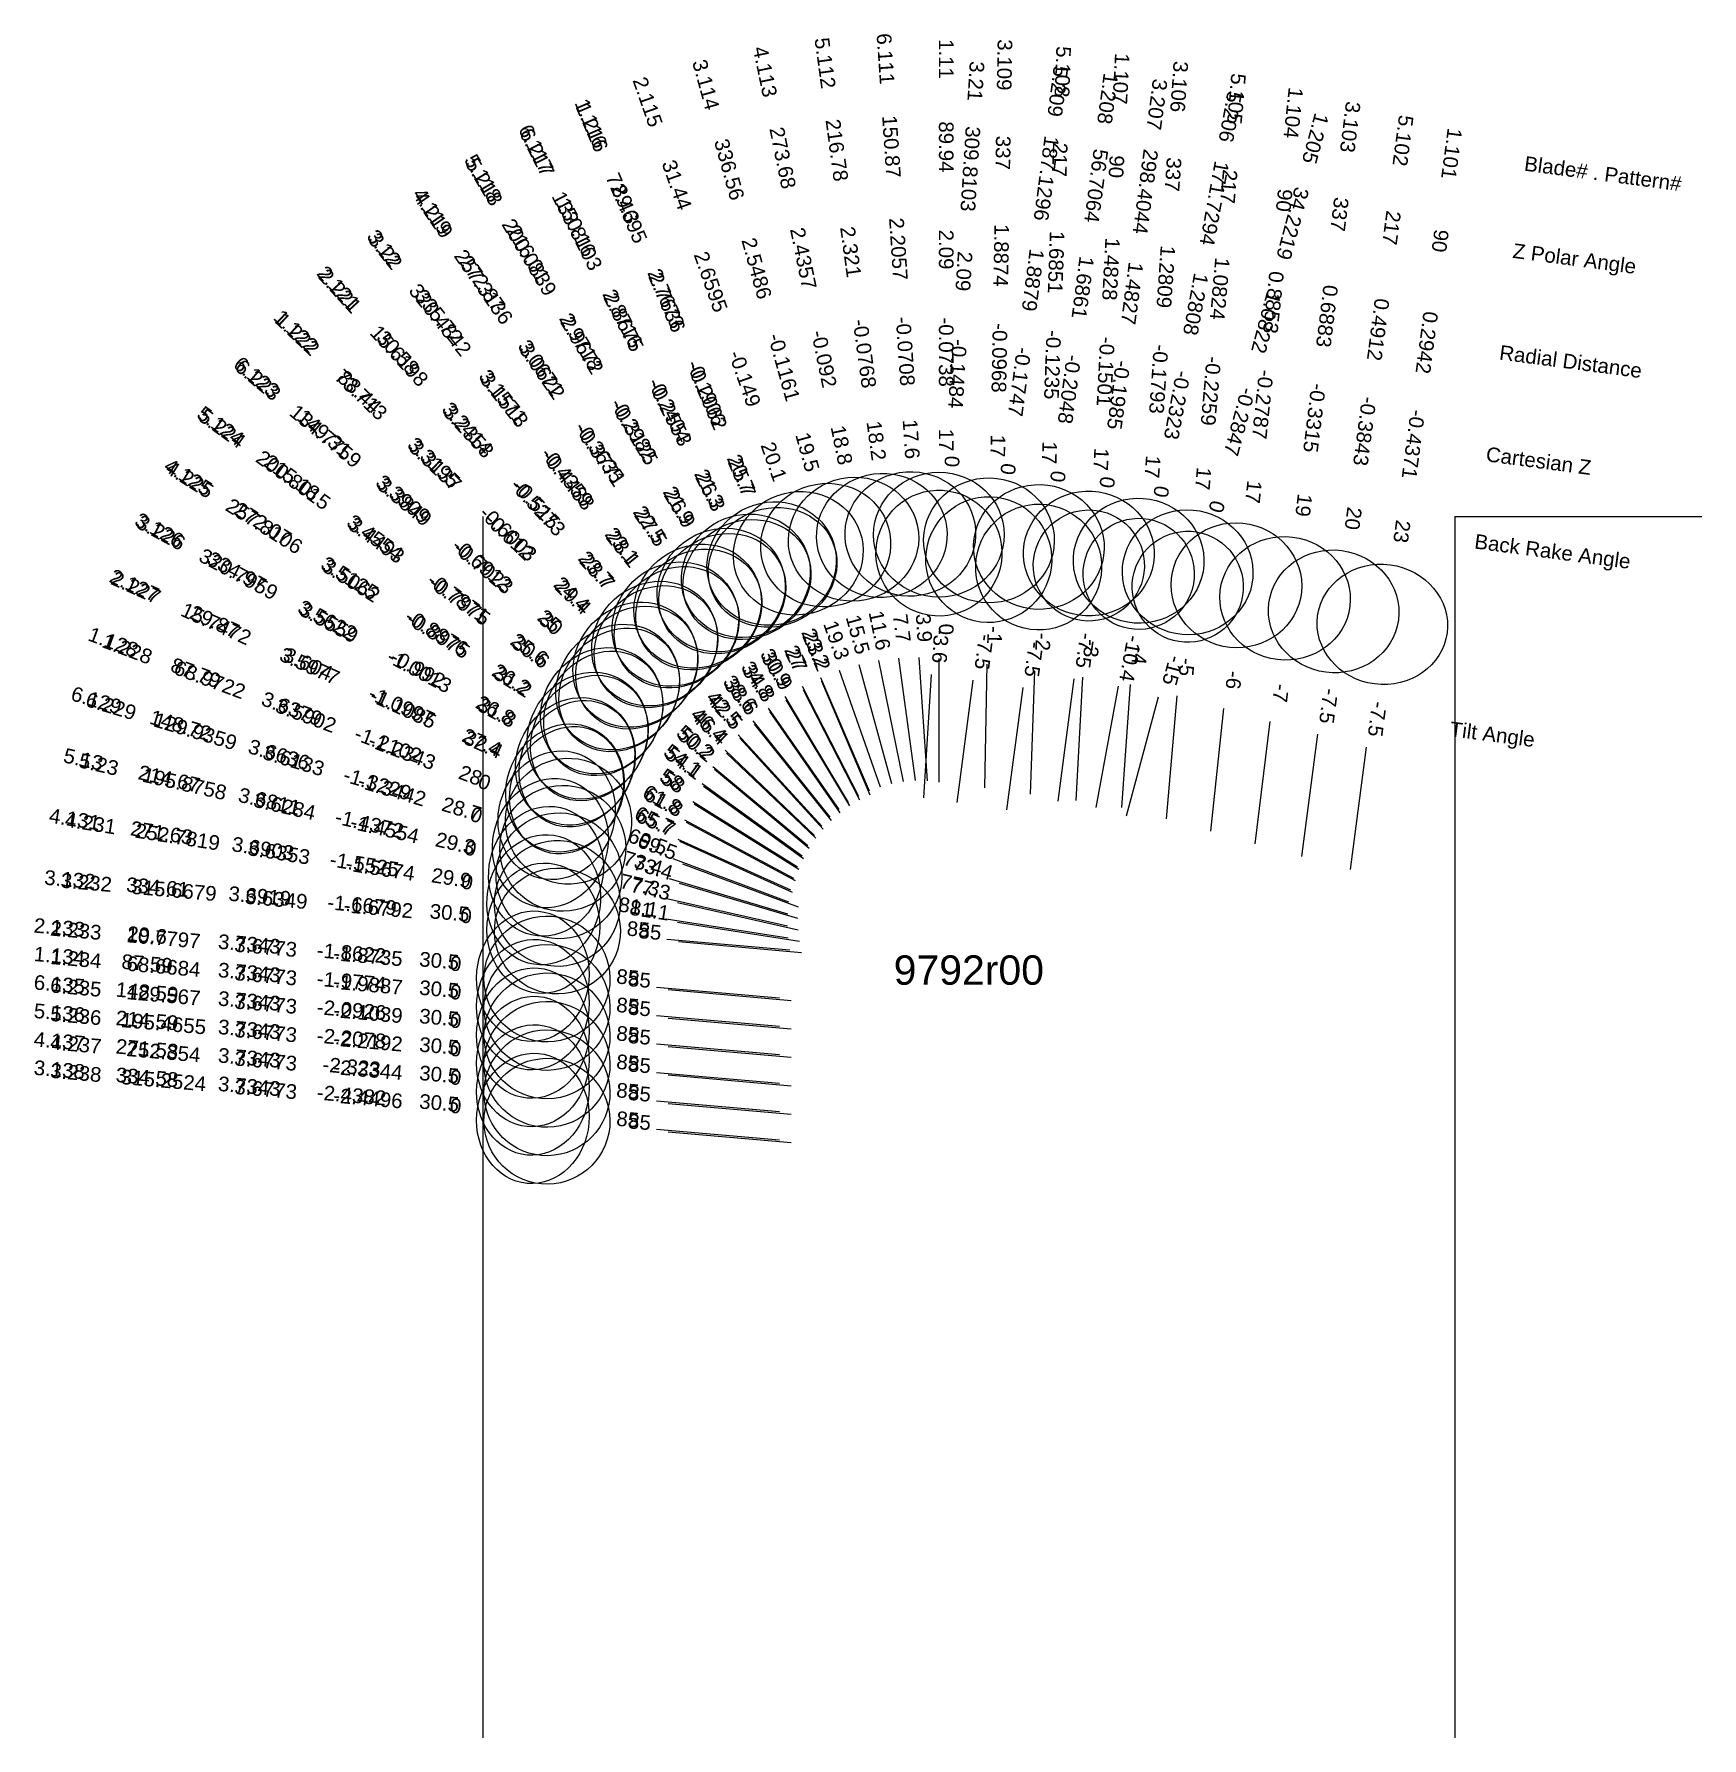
# Model space of a CAD drawing. Header units: inches. Extents: x -5.75 to 1, y -4.95 to 1.95.
import ezdxf
from ezdxf.enums import TextEntityAlignment as Align

# ---------------------------------------------------------------- set-up
doc = ezdxf.new("R2010")
doc.units = ezdxf.units.IN
doc.header["$MEASUREMENT"] = 0
for name, color, linetype, true_color in [('Blade_1', 30, 'Continuous', 0xff7f00), ('Blade_2', 7, 'Continuous', 0xcccc00), ('Blade_3', 7, 'Continuous', 0x00cc00), ('Blade_4', 7, 'Continuous', 0x00cccc), ('Blade_5', 7, 'Continuous', 0x0066cc), ('Blade_6', 190, 'Continuous', 0x7f00ff)]:
    doc.layers.add(name, color=color, linetype=linetype, true_color=true_color)
doc.styles.get("Standard").update_dxf_attribs({"font": 'arial.ttf'})

msp = doc.modelspace()

# ---------------------------------------------------------------- linework, layer by layer
for p, q in [((-3.9375, 0), (-3.9375, -4.9477)), ((0, 0), (0, -4.9477)), ((0, 0), (1, 0))]:
    msp.add_line(p, q)
at = {"layer": 'Blade_1'}
for p, q in [((-2.09, -0.5758), (-2.09, -1.0758)), ((-2.5697, -0.6521), (-2.3729, -1.1117)), ((-2.566, -0.6676), (-2.3692, -1.1273)), ((-1.5091, -0.6514), (-1.5352, -1.1507)), ((-1.7504, -0.6931), (-1.8156, -1.1888)), ((-1.2019, -0.7315), (-1.3313, -1.2144)), ((-0.9378, -0.778), (-0.99, -1.2752)), ((-2.9562, -0.9467), (-2.5943, -1.2918)), ((-2.9504, -0.9584), (-2.5885, -1.3034)), ((-0.3597, -0.9348), (-0.425, -1.4305)), ((-3.1676, -1.3856), (-2.6991, -1.5604)), ((-3.1287, -1.4064), (-2.6602, -1.5811)), ((-3.2342, -2.0212), (-2.7361, -2.0647)), ((-3.1867, -2.0316), (-2.6886, -2.0752))]:
    msp.add_line(p, q, dxfattribs=at)
for centre, major_axis, ratio in [((-2.09, -0.0738), (0.2645, 0), 0.956305), ((-2.7673, -0.1906), (0.2431, 0.1041), 0.935556), ((-2.7636, -0.2062), (0.2431, 0.1041), 0.901215), ((-1.4828, -0.1501), (0.2641, -0.0138), 0.956305), ((-1.6861, -0.2048), (0.2528, -0.0333), 1), ((-1.0822, -0.2847), (0.2173, -0.0582), 1), ((-0.8853, -0.2787), (0.2631, -0.0276), 0.956305), ((-0.2942, -0.4371), (0.2622, -0.0345), 0.920505), ((-3.3195, -0.6003), (0.1825, 0.1914), 0.910946), ((-3.3137, -0.612), (0.1825, 0.1914), 0.871525), ((-3.6379, -1.2102), (0.0924, 0.2478), 0.882575), ((-3.5902, -1.2343), (0.0891, 0.2389), 1), ((-3.7343, -1.9774), (0.0231, 0.2635), 0.861629), ((-3.6773, -1.9887), (0.0222, 0.254), 1)]:
    msp.add_ellipse(centre, major_axis=major_axis, ratio=ratio, dxfattribs=at)
at = {"layer": 'Blade_2'}
for p, q in [((-2.4934, -0.6227), (-2.328, -1.0946)), ((-2.9023, -0.8851), (-2.5645, -1.2538)), ((-2.8967, -0.8974), (-2.5589, -1.2661)), ((-3.1466, -1.3064), (-2.6909, -1.5123)), ((-3.1402, -1.3152), (-2.6846, -1.5211)), ((-3.2342, -1.906), (-2.7361, -1.9495)), ((-3.1867, -1.9164), (-2.6886, -1.96))]:
    msp.add_line(p, q, dxfattribs=at)
for centre, major_axis, ratio in [((-2.6595, -0.149), (0.2496, 0.0875), 0.939285), ((-3.2414, -0.515), (0.195, 0.1787), 0.915312), ((-3.2359, -0.5273), (0.195, 0.1787), 0.876727), ((-3.604, -1.0997), (0.1089, 0.241), 0.88756), ((-3.5977, -1.1085), (0.1089, 0.241), 0.84403), ((-3.7343, -1.8622), (0.0231, 0.2635), 0.861629), ((-3.6773, -1.8735), (0.0222, 0.254), 1)]:
    msp.add_ellipse(centre, major_axis=major_axis, ratio=ratio, dxfattribs=at)
at = {"layer": 'Blade_3'}
for p, q in [((-2.4148, -0.5999), (-2.2816, -1.0819)), ((-1.8962, -0.5987), (-1.9049, -1.0986)), ((-2.1209, -0.64), (-2.1523, -1.139)), ((-1.5431, -0.6571), (-1.6083, -1.1528)), ((-1.3159, -0.6801), (-1.3508, -1.1789)), ((-2.8437, -0.828), (-2.5315, -1.2186)), ((-2.8384, -0.841), (-2.5262, -1.2315)), ((-0.7495, -0.8298), (-0.8104, -1.326)), ((-3.1197, -1.2291), (-2.679, -1.4652)), ((-3.1134, -1.2384), (-2.6727, -1.4745)), ((-3.1918, -1.7117), (-2.6937, -1.7552)), ((-3.1443, -1.7221), (-2.6462, -1.7657)), ((-3.2342, -2.482), (-2.7361, -2.5255)), ((-3.1867, -2.4926), (-2.6886, -2.5361))]:
    msp.add_line(p, q, dxfattribs=at)
for centre, major_axis, ratio in [((-2.5486, -0.1161), (0.2549, 0.0705), 0.942906), ((-1.8874, -0.0968), (0.2645, -0.0046), 0.956305), ((-2.09, -0.1484), (0.2545, -0.016), 1), ((-1.2809, -0.1793), (0.2639, -0.0185), 0.956305), ((-1.4827, -0.1985), (0.2231, -0.0294), 1), ((-0.6883, -0.3315), (0.2625, -0.0322), 0.945519), ((-3.1571, -0.4359), (0.2066, 0.1651), 0.919572), ((-3.1518, -0.4488), (0.2066, 0.1651), 0.881828), ((-3.5622, -0.992), (0.1249, 0.2331), 0.892443), ((-3.5559, -1.0013), (0.1249, 0.2331), 0.849725), ((-3.6919, -1.6679), (0.0231, 0.2635), 0.861629), ((-3.6349, -1.6792), (0.0222, 0.254), 1), ((-3.7343, -2.4382), (0.0231, 0.2635), 0.861629), ((-3.6773, -2.4496), (0.0222, 0.254), 1)]:
    msp.add_ellipse(centre, major_axis=major_axis, ratio=ratio, dxfattribs=at)
at = {"layer": 'Blade_4'}
for p, q in [((-2.3348, -0.5838), (-2.2344, -1.0736)), ((-2.7808, -0.7759), (-2.4956, -1.1866)), ((-2.7759, -0.7894), (-2.4907, -1.2002)), ((-3.087, -1.154), (-2.6632, -1.4193)), ((-3.0807, -1.1638), (-2.6569, -1.4291)), ((-3.1943, -1.6299), (-2.7003, -1.7069)), ((-3.1487, -1.6432), (-2.6547, -1.7203)), ((-3.2342, -2.3668), (-2.7361, -2.4103)), ((-3.1867, -2.3773), (-2.6886, -2.4209))]:
    msp.add_line(p, q, dxfattribs=at)
for centre, major_axis, ratio in [((-2.4357, -0.092), (0.2591, 0.0531), 0.946419), ((-3.0671, -0.3635), (0.2173, 0.1509), 0.923728), ((-3.0622, -0.3771), (0.2173, 0.1509), 0.886828), ((-3.5125, -0.8876), (0.1403, 0.2242), 0.897223), ((-3.5062, -0.8975), (0.1403, 0.2242), 0.855323), ((-3.6903, -1.5525), (0.0408, 0.2613), 0.867015), ((-3.6353, -1.5674), (0.0393, 0.252), 1), ((-3.7343, -2.323), (0.0231, 0.2635), 0.861629), ((-3.6773, -2.3344), (0.0222, 0.254), 1)]:
    msp.add_ellipse(centre, major_axis=major_axis, ratio=ratio, dxfattribs=at)
at = {"layer": 'Blade_5'}
for p, q in [((-2.2535, -0.5742), (-2.1863, -1.0697)), ((-1.9522, -0.6629), (-2.0174, -1.1587)), ((-1.7026, -0.6252), (-1.7201, -1.1249)), ((-1.3645, -0.6872), (-1.455, -1.1789)), ((-2.7139, -0.7289), (-2.4571, -1.1579)), ((-2.7094, -0.7432), (-2.4525, -1.1722)), ((-1.1262, -0.726), (-1.1697, -1.2241)), ((-0.5567, -0.882), (-0.622, -1.3777)), ((-3.0488, -1.0815), (-2.6438, -1.3748)), ((-3.0427, -1.092), (-2.6377, -1.3852)), ((-3.1914, -1.5478), (-2.7037, -1.658)), ((-3.148, -1.5639), (-2.6603, -1.674)), ((-3.2342, -2.2516), (-2.7361, -2.2951)), ((-3.1867, -2.2621), (-2.6886, -2.3057))]:
    msp.add_line(p, q, dxfattribs=at)
for centre, major_axis, ratio in [((-2.321, -0.0768), (0.2621, 0.0356), 0.949823), ((-1.8879, -0.1747), (0.2528, -0.0333), 1), ((-1.6851, -0.1235), (0.2643, -0.0092), 0.956305), ((-1.2808, -0.2323), (0.2213, -0.0407), 1), ((-1.0824, -0.2259), (0.2635, -0.0231), 0.956305), ((-2.9718, -0.2982), (0.2269, 0.1359), 0.927777), ((-2.9672, -0.3125), (0.2269, 0.1359), 0.891726), ((-0.4912, -0.3843), (0.2622, -0.0345), 0.939693), ((-3.4554, -0.7871), (0.1551, 0.2142), 0.901901), ((-3.4493, -0.7975), (0.1551, 0.2142), 0.860823), ((-3.6811, -1.4372), (0.0583, 0.258), 0.872302), ((-3.6284, -1.4554), (0.0562, 0.2487), 1), ((-3.7343, -2.2078), (0.0231, 0.2635), 0.861629), ((-3.6773, -2.2192), (0.0222, 0.254), 1)]:
    msp.add_ellipse(centre, major_axis=major_axis, ratio=ratio, dxfattribs=at)
at = {"layer": 'Blade_6'}
for p, q in [((-2.1719, -0.5717), (-2.1382, -1.0705)), ((-2.6434, -0.6875), (-2.416, -1.1328)), ((-2.6392, -0.7024), (-2.4119, -1.1477)), ((-3.0051, -1.0124), (-2.6208, -1.3322)), ((-2.9991, -1.0234), (-2.6148, -1.3433)), ((-3.1825, -1.4662), (-2.7033, -1.609)), ((-3.1413, -1.4848), (-2.6621, -1.6275)), ((-3.2342, -2.1364), (-2.7361, -2.1799)), ((-3.1867, -2.1469), (-2.6886, -2.1904))]:
    msp.add_line(p, q, dxfattribs=at)
for centre, major_axis, ratio in [((-2.2057, -0.0708), (0.2639, 0.0178), 0.953119), ((-2.8716, -0.2404), (0.2356, 0.1203), 0.93172), ((-2.8675, -0.2553), (0.2356, 0.1203), 0.896522), ((-3.3909, -0.6912), (0.1692, 0.2033), 0.906475), ((-3.3849, -0.7023), (0.1692, 0.2033), 0.866224), ((-3.6636, -1.3229), (0.0755, 0.2535), 0.877489), ((-3.6133, -1.3442), (0.0728, 0.2444), 1), ((-3.7343, -2.0926), (0.0231, 0.2635), 0.861629), ((-3.6773, -2.1039), (0.0222, 0.254), 1)]:
    msp.add_ellipse(centre, major_axis=major_axis, ratio=ratio, dxfattribs=at)

# ---------------------------------------------------------------- texts
for s, height, p in [('Blade# . Pattern#', 0.059375, (0.2815, 1.4307)), ('Z Polar Angle', 0.059375, (0.235, 1.0775)), ('Radial Distance', 0.059375, (0.1808, 0.6655)), ('Cartesian Z', 0.059375, (0.1265, 0.2534)), ('Back Rake Angle', 0.059375, (0.08, -0.0998)), ('Tilt Angle', 0.05937, (-0.02, -0.8598))]:
    msp.add_text(s, height=height, rotation=352.5).set_placement(p, align=Align.MIDDLE_LEFT)
msp.add_text('9792r00', height=0.11875).set_placement((-1.9688, -1.8372), align=Align.MIDDLE_CENTER)
at = {"layer": 'Blade_1'}
for s, height, rotation, p in [('1.11', 0.05937, 270, (-2.09, 1.8532)), ('1.107', 0.05937, 267, (-1.382, 1.7743)), ('1.208', 0.05937, 262.5, (-1.4358, 1.6963)), ('1.104', 0.05937, 264, (-0.6839, 1.6377)), ('1.116', 0.05937, 293.18181, (-3.5259, 1.5808)), ('1.216', 0.05937, 293.18181, (-3.5222, 1.5652)), ('89.94', 0.05937, 270, (-2.09, 1.497)), ('1.205', 0.05937, 255, (-0.5937, 1.5384)), ('1.101', 0.05937, 262.5, (-0.0427, 1.4734)), ('56.7064', 0.05937, 262.5, (-1.4823, 1.3431)), ('90', 0.05937, 267, (-1.4006, 1.4185)), ('72.4695', 0.05937, 293.18181, (-3.382, 1.2378)), ('89.3', 0.05937, 293.18181, (-3.3856, 1.2533)), ('90', 0.05937, 264, (-0.7211, 1.2834)), ('34.2219', 0.05937, 255, (-0.6859, 1.1943)), ('2.09', 0.05937, 270, (-2.09, 1.0813)), ('1.4828', 0.05937, 267, (-1.4223, 1.0034)), ('90', 0.05937, 262.5, (-0.0892, 1.1202)), ('1.6861', 0.05937, 262.5, (-1.5365, 0.931)), ('2.7673', 0.05937, 293.18181, (-3.222, 0.8713)), ('2.7636', 0.05937, 293.18181, (-3.2184, 0.8557)), ('0.8853', 0.05937, 264, (-0.7646, 0.8701)), ('1.0822', 0.05937, 255, (-0.7935, 0.7929)), ('1.122', 0.05937, 316.36363, (-4.7141, 0.7295)), ('0.2942', 0.05937, 262.5, (-0.1434, 0.7081)), ('1.222', 0.05937, 316.36363, (-4.7083, 0.7178)), ('-0.0738', 0.05937, 270, (-2.09, 0.6657)), ('-0.1501', 0.05937, 267, (-1.4441, 0.5884)), ('-0.1906', 0.05937, 293.18181, (-3.0584, 0.4892)), ('-0.2048', 0.05937, 262.5, (-1.5908, 0.5189)), ('73.713', 0.05937, 316.36363, (-4.4505, 0.472)), ('88.44', 0.05937, 316.36363, (-4.4563, 0.4836)), ('-0.2062', 0.05937, 293.18181, (-3.0547, 0.4736)), ('-0.2787', 0.05937, 264, (-0.808, 0.4567)), ('-0.2847', 0.05937, 255, (-0.901, 0.3914)), ('-0.4371', 0.05937, 262.5, (-0.1977, 0.2961)), ('17', 0.05937, 270, (-2.09, 0.3095)), ('3.3195', 0.05937, 316.36363, (-4.1555, 0.1968)), ('3.3137', 0.05937, 316.36363, (-4.1497, 0.1852)), ('20.7', 0.05937, 293.18181, (-2.9182, 0.1617)), ('25.7', 0.05937, 293.18181, (-2.9145, 0.1461)), ('17', 0.05937, 267, (-1.4627, 0.2326)), ('0', 0.0594, 262.5, (-1.6373, 0.1657)), ('17', 0.05937, 264, (-0.8452, 0.1024)), ('-0.6003', 0.05937, 316.36363, (-3.8547, -0.09)), ('0', 0.0594, 255, (-0.9933, 0.0473)), ('-0.612', 0.05937, 316.36363, (-3.8489, -0.1017)), ('23', 0.05937, 262.5, (-0.2442, -0.0571)), ('24.4', 0.05937, 316.36363, (-3.5969, -0.3358)), ('29.4', 0.05937, 316.36363, (-3.5911, -0.3475)), ('1.128', 0.05937, 339.54544, (-5.4434, -0.5368)), ('1.228', 0.05937, 339.54544, (-5.3868, -0.5642)), ('23.2', 0.05937, 293.18181, (-2.6164, -0.5429)), ('23.2', 0.05937, 293.18181, (-2.6128, -0.5585)), ('0', 0.0594, 270, (-2.09, -0.4571)), ('-7.5', 0.05937, 262.5, (-1.7349, -0.5754)), ('-3', 0.05937, 267, (-1.5029, -0.5328)), ('87.79', 0.05937, 339.54544, (-5.1096, -0.6613)), ('68.9722', 0.05937, 339.54544, (-5.053, -0.6887)), ('-15', 0.05937, 255, (-1.1712, -0.6168)), ('-6', 0.05937, 264, (-0.9254, -0.6599)), ('3.6379', 0.05937, 339.54544, (-4.7202, -0.8065)), ('3.5902', 0.05937, 339.54544, (-4.6636, -0.8339)), ('-7.5', 0.05937, 262.5, (-0.3442, -0.8171)), ('46.4', 0.05937, 316.36363, (-3.0421, -0.8648)), ('46.4', 0.05937, 316.36363, (-3.0363, -0.8764)), ('-1.2102', 0.05937, 339.54544, (-4.3308, -0.9518)), ('-1.2343', 0.05937, 339.54544, (-4.2741, -0.9792)), ('28', 0.05937, 339.54544, (-3.997, -1.0763)), ('0', 0.0594, 339.54544, (-3.9403, -1.1037)), ('69.5', 0.05937, 339.54544, (-3.2788, -1.3441)), ('69.5', 0.05937, 339.54544, (-3.24, -1.3649)), ('1.134', 0.05937, 354.99999, (-5.654, -1.8095)), ('1.234', 0.05937, 354.99999, (-5.5875, -1.8216)), ('87.59', 0.05937, 354.99999, (-5.2991, -1.8405)), ('68.6684', 0.05937, 354.99999, (-5.2326, -1.8526)), ('3.7343', 0.05937, 354.99999, (-4.885, -1.8767)), ('3.6773', 0.05937, 354.99999, (-4.8185, -1.8889)), ('-1.9774', 0.05937, 354.99999, (-4.471, -1.913)), ('-1.9887', 0.05937, 354.99999, (-4.4045, -1.9251)), ('30.5', 0.05937, 354.99999, (-4.1161, -1.944)), ('0', 0.0594, 354.99999, (-4.0496, -1.9561)), ('85', 0.05937, 354.99999, (-3.3525, -2.0108)), ('85', 0.05937, 354.99999, (-3.305, -2.0213))]:
    msp.add_text(s, height=height, rotation=rotation, dxfattribs=at).set_placement(p, align=Align.CENTER)
at = {"layer": 'Blade_2'}
for s, height, rotation, p in [('2.115', 0.05937, 289.31818, (-3.297, 1.6695)), ('31.44', 0.05937, 289.31818, (-3.1791, 1.3333)), ('2.6595', 0.05937, 289.31818, (-3.0416, 0.9411)), ('2.121', 0.05937, 312.49999, (-4.5433, 0.9057)), ('2.221', 0.05937, 312.49999, (-4.5377, 0.8934)), ('15.6198', 0.05937, 312.49999, (-4.297, 0.6308)), ('30.58', 0.05937, 312.49999, (-4.3026, 0.6431)), ('-0.149', 0.05937, 289.31818, (-2.9041, 0.5489)), ('3.2414', 0.05937, 312.49999, (-4.0218, 0.3366)), ('3.2358', 0.05937, 312.49999, (-4.0162, 0.3243)), ('20.1', 0.05937, 289.31818, (-2.7863, 0.2127)), ('-0.5273', 0.05937, 312.49999, (-3.7354, 0.0179)), ('-0.515', 0.05937, 312.49999, (-3.741, 0.0302)), ('23.7', 0.05937, 312.49999, (-3.5003, -0.2324)), ('28.7', 0.05937, 312.49999, (-3.4948, -0.2447)), ('2.127', 0.05937, 335.68181, (-5.36, -0.3062)), ('2.227', 0.05937, 335.68181, (-5.3537, -0.3149)), ('15.7472', 0.05937, 335.68181, (-5.029, -0.4616)), ('29.87', 0.05937, 335.68181, (-5.0354, -0.4529)), ('19.3', 0.05937, 289.31818, (-2.5327, -0.5107)), ('3.5977', 0.05937, 335.68181, (-4.6503, -0.6328)), ('3.604', 0.05937, 335.68181, (-4.6566, -0.624)), ('-1.0997', 0.05937, 335.68181, (-4.2779, -0.7952)), ('-1.1085', 0.05937, 335.68181, (-4.2715, -0.8039)), ('42.5', 0.05937, 312.49999, (-2.9825, -0.7976)), ('42.5', 0.05937, 312.49999, (-2.9769, -0.8099)), ('27.4', 0.05937, 335.68181, (-3.9533, -0.9419)), ('32.4', 0.05937, 335.68181, (-3.9469, -0.9506)), ('65.7', 0.05937, 335.68181, (-3.2548, -1.2575)), ('65.7', 0.05937, 335.68181, (-3.2484, -1.2663)), ('2.133', 0.05937, 354.99999, (-5.654, -1.6943)), ('2.233', 0.05937, 354.99999, (-5.5875, -1.7063)), ('10.7797', 0.05937, 354.99999, (-5.2326, -1.7374)), ('29.6', 0.05937, 354.99999, (-5.2991, -1.7253)), ('3.7343', 0.05937, 354.99999, (-4.885, -1.7615)), ('3.6773', 0.05937, 354.99999, (-4.8185, -1.7736)), ('-1.8622', 0.05937, 354.99999, (-4.471, -1.7978)), ('-1.8735', 0.05937, 354.99999, (-4.4045, -1.8098)), ('30.5', 0.05937, 354.99999, (-4.1161, -1.8288)), ('0', 0.0594, 354.99999, (-4.0496, -1.8409)), ('85', 0.05937, 354.99999, (-3.3525, -1.8956)), ('85', 0.05937, 354.99999, (-3.305, -1.906))]:
    msp.add_text(s, height=height, rotation=rotation, dxfattribs=at).set_placement(p, align=Align.CENTER)
at = {"layer": 'Blade_3'}
for s, height, rotation, p in [('3.109', 0.05937, 269, (-1.8538, 1.8299)), ('3.114', 0.05937, 285.45454, (-3.0621, 1.7412)), ('3.21', 0.05937, 266.4, (-1.9696, 1.7653)), ('3.106', 0.05937, 266, (-1.1465, 1.743)), ('3.207', 0.05937, 262.5, (-1.2363, 1.6728)), ('3.103', 0.05937, 263, (-0.4535, 1.5811)), ('336.56', 0.05937, 285.45454, (-2.9672, 1.3979)), ('309.8103', 0.05937, 266.4, (-1.992, 1.4097)), ('337', 0.05937, 269, (-1.86, 1.4737)), ('298.4044', 0.05937, 262.5, (-1.2828, 1.3196)), ('337', 0.05937, 266, (-1.1713, 1.3876)), ('337', 0.05937, 263, (-0.4969, 1.2275)), ('1.8874', 0.05937, 269, (-1.8672, 1.0581)), ('3.12', 0.05937, 308.63636, (-4.3603, 1.0693)), ('3.22', 0.05937, 308.63636, (-4.355, 1.0564)), ('2.5486', 0.05937, 285.45454, (-2.8564, 0.9973)), ('2.09', 0.05937, 266.4, (-2.0181, 0.9949)), ('1.2809', 0.05937, 266, (-1.2003, 0.973)), ('1.4827', 0.05937, 262.5, (-1.3371, 0.9075)), ('320.4842', 0.05937, 308.63636, (-4.1326, 0.7781)), ('335.72', 0.05937, 308.63636, (-4.1378, 0.7911)), ('0.6883', 0.05937, 263, (-0.5475, 0.815)), ('-0.0968', 0.05937, 269, (-1.8745, 0.6426)), ('-0.1161', 0.05937, 285.45454, (-2.7457, 0.5967)), ('-0.1484', 0.05937, 266.4, (-2.0442, 0.5801)), ('-0.1793', 0.05937, 266, (-1.2293, 0.5584)), ('-0.1985', 0.05937, 262.5, (-1.3913, 0.4955)), ('3.1571', 0.05937, 308.63636, (-3.8783, 0.4664)), ('3.1518', 0.05937, 308.63636, (-3.8731, 0.4535)), ('-0.3315', 0.05937, 263, (-0.5982, 0.4025)), ('19.5', 0.05937, 285.45454, (-2.6507, 0.2533)), ('17', 0.05937, 269, (-1.8807, 0.2864)), ('-0.4359', 0.05937, 308.63636, (-3.6188, 0.1417)), ('-0.4488', 0.05937, 308.63636, (-3.6136, 0.1288)), ('0', 0.0594, 266.4, (-2.0665, 0.2246)), ('17', 0.05937, 266, (-1.2542, 0.203)), ('0', 0.0594, 262.5, (-1.4378, 0.1423)), ('19', 0.05937, 263, (-0.6416, 0.0489)), ('3.126', 0.05937, 331.81817, (-5.2608, -0.0819)), ('3.226', 0.05937, 331.81817, (-5.2544, -0.0912)), ('23.1', 0.05937, 308.63636, (-3.3964, -0.1365)), ('28.1', 0.05937, 308.63636, (-3.3911, -0.1495)), ('320.7959', 0.05937, 331.81817, (-4.9404, -0.2595)), ('334.97', 0.05937, 331.81817, (-4.9468, -0.2502)), ('3.5622', 0.05937, 331.81817, (-4.5804, -0.4465)), ('3.5559', 0.05937, 331.81817, (-4.5741, -0.4558)), ('15.5', 0.05937, 285.45454, (-2.4465, -0.4855)), ('-3.6', 0.05937, 266.4, (-2.1135, -0.5214)), ('-1', 0.05937, 269, (-1.8941, -0.48)), ('-7.5', 0.05937, 262.5, (-1.5276, -0.5393)), ('-4', 0.05937, 266, (-1.3076, -0.5616)), ('-1.0013', 0.05937, 331.81817, (-4.2077, -0.6521)), ('-0.992', 0.05937, 331.81817, (-4.214, -0.6428)), ('38.6', 0.05937, 308.63636, (-2.9178, -0.7353)), ('38.6', 0.05937, 308.63636, (-2.9125, -0.7482)), ('-7', 0.05937, 263, (-0.735, -0.7119)), ('26.8', 0.05937, 331.81817, (-3.9, -0.811)), ('31.8', 0.05937, 331.81817, (-3.8937, -0.8203)), ('61.8', 0.05937, 331.81817, (-3.2244, -1.173)), ('61.8', 0.05937, 331.81817, (-3.2181, -1.1823)), ('3.132', 0.05937, 354.99999, (-5.6116, -1.5)), ('3.232', 0.05937, 354.99999, (-5.5451, -1.5121)), ('334.61', 0.05937, 354.99999, (-5.2567, -1.531)), ('315.6679', 0.05937, 354.99999, (-5.1902, -1.5431)), ('3.6919', 0.05937, 354.99999, (-4.8426, -1.5672)), ('3.6349', 0.05937, 354.99999, (-4.7761, -1.5794)), ('-1.6679', 0.05937, 354.99999, (-4.4286, -1.6035)), ('-1.6792', 0.05937, 354.99999, (-4.3621, -1.6156)), ('30.5', 0.05937, 354.99999, (-4.0737, -1.6345)), ('0', 0.0594, 354.99999, (-4.0072, -1.6466)), ('85', 0.05937, 354.99999, (-3.3101, -1.7013)), ('85', 0.05937, 354.99999, (-3.2626, -1.7118)), ('3.138', 0.05937, 354.99999, (-5.654, -2.2703)), ('3.238', 0.05937, 354.99999, (-5.5875, -2.2825)), ('334.58', 0.05937, 354.99999, (-5.2991, -2.3013)), ('315.2524', 0.05937, 354.99999, (-5.2326, -2.3136)), ('3.7343', 0.05937, 354.99999, (-4.885, -2.3375)), ('3.6773', 0.05937, 354.99999, (-4.8185, -2.3498)), ('-2.4382', 0.05937, 354.99999, (-4.471, -2.3738)), ('-2.4496', 0.05937, 354.99999, (-4.4045, -2.386)), ('30.5', 0.05937, 354.99999, (-4.1161, -2.4048)), ('0', 0.0594, 354.99999, (-4.0496, -2.4171)), ('85', 0.05937, 354.99999, (-3.3525, -2.4716)), ('85', 0.05937, 354.99999, (-3.305, -2.4822))]:
    msp.add_text(s, height=height, rotation=rotation, dxfattribs=at).set_placement(p, align=Align.CENTER)
at = {"layer": 'Blade_4'}
for s, height, rotation, p in [('4.113', 0.05937, 281.59091, (-2.8229, 1.7957)), ('273.68', 0.05937, 281.59091, (-2.7513, 1.4467)), ('4.119', 0.05937, 304.77272, (-4.1661, 1.2194)), ('4.219', 0.05937, 304.77272, (-4.1612, 1.2058)), ('2.4357', 0.05937, 281.59091, (-2.6678, 1.0396)), ('257.3136', 0.05937, 304.77272, (-3.958, 0.9132)), ('272.87', 0.05937, 304.77272, (-3.9629, 0.9267)), ('3.0671', 0.05937, 304.77272, (-3.7259, 0.5853)), ('3.0622', 0.05937, 304.77272, (-3.721, 0.5717)), ('-0.092', 0.05937, 281.59091, (-2.5843, 0.6324)), ('-0.3635', 0.05937, 304.77272, (-3.4889, 0.2439)), ('-0.3771', 0.05937, 304.77272, (-3.4839, 0.2303)), ('18.8', 0.05937, 281.59091, (-2.5127, 0.2834)), ('4.125', 0.05937, 327.95454, (-5.1459, 0.1348)), ('4.225', 0.05937, 327.95454, (-5.1396, 0.125)), ('257.8106', 0.05937, 327.95454, (-4.8377, -0.064)), ('272.07', 0.05937, 327.95454, (-4.8439, -0.0542)), ('22.5', 0.05937, 304.77272, (-3.2857, -0.0487)), ('27.5', 0.05937, 304.77272, (-3.2807, -0.0623)), ('3.5125', 0.05937, 327.95454, (-4.4916, -0.2747)), ('3.5062', 0.05937, 327.95454, (-4.4854, -0.2846)), ('-0.8876', 0.05937, 327.95454, (-4.1393, -0.4952)), ('-0.8975', 0.05937, 327.95454, (-4.1331, -0.5051)), ('11.6', 0.05937, 281.59091, (-2.3587, -0.4674)), ('26.2', 0.05937, 327.95454, (-3.8374, -0.6843)), ('31.2', 0.05937, 327.95454, (-3.8311, -0.6941)), ('34.8', 0.05937, 304.77272, (-2.8485, -0.6783)), ('34.8', 0.05937, 304.77272, (-2.8436, -0.6919)), ('58', 0.05937, 327.95454, (-3.1877, -1.091)), ('58', 0.05937, 327.95454, (-3.1814, -1.1008)), ('4.131', 0.05937, 351.13635, (-5.5943, -1.2556)), ('4.231', 0.05937, 351.13635, (-5.5299, -1.2719)), ('271.63', 0.05937, 351.13635, (-5.2423, -1.3105)), ('252.7819', 0.05937, 351.13635, (-5.1779, -1.3268)), ('3.6903', 0.05937, 351.13635, (-4.8316, -1.3745)), ('3.6353', 0.05937, 351.13635, (-4.7673, -1.3908)), ('-1.5525', 0.05937, 351.13635, (-4.421, -1.4386)), ('-1.5674', 0.05937, 351.13635, (-4.3566, -1.4549)), ('29.9', 0.05937, 351.13635, (-4.069, -1.4935)), ('0', 0.0594, 351.13635, (-4.0046, -1.5098)), ('81.1', 0.05937, 351.13635, (-3.3116, -1.6116)), ('81.1', 0.05937, 351.13635, (-3.266, -1.6249)), ('4.137', 0.05937, 354.99999, (-5.654, -2.1551)), ('4.237', 0.05937, 354.99999, (-5.5875, -2.1673)), ('271.58', 0.05937, 354.99999, (-5.2991, -2.1861)), ('252.354', 0.05937, 354.99999, (-5.2326, -2.1983)), ('3.7343', 0.05937, 354.99999, (-4.885, -2.2223)), ('3.6773', 0.05937, 354.99999, (-4.8185, -2.2346)), ('-2.323', 0.05937, 354.99999, (-4.471, -2.2586)), ('-2.3344', 0.05937, 354.99999, (-4.4045, -2.2708)), ('30.5', 0.05937, 354.99999, (-4.1161, -2.2896)), ('0', 0.0594, 354.99999, (-4.0496, -2.3018)), ('85', 0.05937, 354.99999, (-3.3525, -2.3564)), ('85', 0.05937, 354.99999, (-3.305, -2.367))]:
    msp.add_text(s, height=height, rotation=rotation, dxfattribs=at).set_placement(p, align=Align.CENTER)
at = {"layer": 'Blade_5'}
for s, height, rotation, p in [('5.112', 0.05937, 277.72727, (-2.5801, 1.8327)), ('5.108', 0.05937, 268, (-1.6179, 1.8023)), ('5.209', 0.05937, 262.5, (-1.6376, 1.7264)), ('5.105', 0.05937, 265, (-0.9145, 1.6938)), ('5.206', 0.05937, 259.57, (-0.9391, 1.624)), ('216.78', 0.05937, 277.72727, (-2.5322, 1.4797)), ('5.102', 0.05937, 262.5, (-0.2397, 1.5262)), ('187.1296', 0.05937, 262.5, (-1.6841, 1.3732)), ('5.118', 0.05937, 300.90909, (-3.9617, 1.3551)), ('5.218', 0.05937, 300.90909, (-3.9571, 1.3409)), ('217', 0.05937, 268, (-1.6303, 1.4463)), ('171.7294', 0.05937, 259.57, (-1.0035, 1.2736)), ('217', 0.05937, 265, (-0.9455, 1.3389)), ('200.0839', 0.05937, 300.90909, (-3.7741, 1.0352)), ('216.01', 0.05937, 300.90909, (-3.7787, 1.0495)), ('217', 0.05937, 262.5, (-0.2862, 1.173)), ('2.321', 0.05937, 277.72727, (-2.4763, 1.0678)), ('1.6851', 0.05937, 268, (-1.6448, 1.0309)), ('1.8879', 0.05937, 262.5, (-1.7384, 0.9612)), ('1.0824', 0.05937, 265, (-0.9817, 0.9248)), ('1.2808', 0.05937, 259.57, (-1.0788, 0.8649)), ('0.4912', 0.05937, 262.5, (-0.3404, 0.7609)), ('2.9718', 0.05937, 300.90909, (-3.5652, 0.6929)), ('2.9672', 0.05937, 300.90909, (-3.5606, 0.6786)), ('-0.0768', 0.05937, 277.72727, (-2.4204, 0.656)), ('-0.1235', 0.05937, 268, (-1.6593, 0.6155)), ('-0.1747', 0.05937, 262.5, (-1.7926, 0.5491)), ('-0.2259', 0.05937, 265, (-1.018, 0.5108)), ('-0.2323', 0.05937, 259.57, (-1.154, 0.4561)), ('5.124', 0.05937, 324.0909, (-5.0162, 0.3431)), ('5.224', 0.05937, 324.0909, (-5.01, 0.3326)), ('-0.2982', 0.05937, 300.90909, (-3.3517, 0.3363)), ('-0.3125', 0.05937, 300.90909, (-3.3471, 0.322)), ('-0.3843', 0.05937, 262.5, (-0.3947, 0.3489)), ('18.2', 0.05937, 277.72727, (-2.3725, 0.303)), ('17', 0.05937, 268, (-1.6717, 0.2595)), ('200.8015', 0.05937, 324.0909, (-4.7215, 0.1237)), ('215.18', 0.05937, 324.0909, (-4.7276, 0.1341)), ('0', 0.0594, 262.5, (-1.8391, 0.1959)), ('17', 0.05937, 265, (-1.049, 0.1559)), ('21.9', 0.05937, 300.90909, (-3.1687, 0.0306)), ('26.9', 0.05937, 300.90909, (-3.1641, 0.0164)), ('0', 0.0594, 259.57, (-1.2185, 0.1058)), ('3.4554', 0.05937, 324.0909, (-4.391, -0.1096)), ('20', 0.05937, 262.5, (-0.4412, -0.0043)), ('3.4493', 0.05937, 324.0909, (-4.3848, -0.1201)), ('-0.7871', 0.05937, 324.0909, (-4.0544, -0.3534)), ('-0.7975', 0.05937, 324.0909, (-4.0482, -0.3638)), ('7.7', 0.05937, 277.72727, (-2.2695, -0.4566)), ('25.6', 0.05937, 324.0909, (-3.7658, -0.5623)), ('-7.5', 0.05937, 262.5, (-1.9367, -0.5452)), ('-2', 0.05937, 268, (-1.6985, -0.5065)), ('30.6', 0.05937, 324.0909, (-3.7597, -0.5728)), ('30.9', 0.05937, 300.90909, (-2.7749, -0.627)), ('30.9', 0.05937, 300.90909, (-2.7704, -0.6413)), ('-10.4', 0.05937, 259.57, (-1.343, -0.5704)), ('-5', 0.05937, 265, (-1.1158, -0.6077)), ('-7.5', 0.05937, 262.5, (-0.5412, -0.7643)), ('5.13', 0.05937, 347.27272, (-5.5608, -1.0127)), ('5.23', 0.05937, 347.27272, (-5.4988, -1.0329)), ('54.1', 0.05937, 324.0909, (-3.145, -1.0119)), ('54.1', 0.05937, 324.0909, (-3.1388, -1.0223)), ('214.67', 0.05937, 347.27272, (-5.2133, -1.0912)), ('195.8758', 0.05937, 347.27272, (-5.1513, -1.1114)), ('3.6811', 0.05937, 347.27272, (-4.8079, -1.1827)), ('3.6284', 0.05937, 347.27272, (-4.7459, -1.203)), ('-1.4372', 0.05937, 347.27272, (-4.4024, -1.2743)), ('-1.4554', 0.05937, 347.27272, (-4.3404, -1.2946)), ('29.3', 0.05937, 347.27272, (-4.0549, -1.3528)), ('0', 0.0594, 347.27272, (-3.993, -1.373)), ('77.3', 0.05937, 347.27272, (-3.3073, -1.5216)), ('77.3', 0.05937, 347.27272, (-3.2638, -1.5377)), ('5.136', 0.05937, 354.99999, (-5.654, -2.0399)), ('5.236', 0.05937, 354.99999, (-5.5875, -2.052)), ('214.59', 0.05937, 354.99999, (-5.2991, -2.0709)), ('195.4655', 0.05937, 354.99999, (-5.2326, -2.0831)), ('3.7343', 0.05937, 354.99999, (-4.885, -2.1071)), ('3.6773', 0.05937, 354.99999, (-4.8185, -2.1193)), ('-2.2078', 0.05937, 354.99999, (-4.471, -2.1434)), ('-2.2192', 0.05937, 354.99999, (-4.4045, -2.1555)), ('30.5', 0.05937, 354.99999, (-4.1161, -2.1744)), ('0', 0.0594, 354.99999, (-4.0496, -2.1866)), ('85', 0.05937, 354.99999, (-3.3525, -2.2412)), ('85', 0.05937, 354.99999, (-3.305, -2.2517))]:
    msp.add_text(s, height=height, rotation=rotation, dxfattribs=at).set_placement(p, align=Align.CENTER)
at = {"layer": 'Blade_6'}
for s, height, rotation, p in [('6.111', 0.05937, 273.86364, (-2.3356, 1.8518)), ('150.87', 0.05937, 273.86364, (-2.3115, 1.4964)), ('6.117', 0.05937, 297.04545, (-3.7478, 1.4759)), ('6.217', 0.05937, 297.04545, (-3.7437, 1.461)), ('133.8103', 0.05937, 297.04545, (-3.5817, 1.1437)), ('150.16', 0.05937, 297.04545, (-3.5858, 1.1586)), ('2.2057', 0.05937, 273.86364, (-2.2835, 1.0817)), ('2.8716', 0.05937, 297.04545, (-3.3968, 0.7884)), ('2.8675', 0.05937, 297.04545, (-3.3927, 0.7735)), ('-0.0708', 0.05937, 273.86364, (-2.2555, 0.667)), ('6.123', 0.05937, 320.22726, (-4.872, 0.5416)), ('6.223', 0.05937, 320.22726, (-4.866, 0.5305)), ('-0.2404', 0.05937, 297.04545, (-3.2079, 0.4182)), ('-0.2553', 0.05937, 297.04545, (-3.2037, 0.4033)), ('134.7759', 0.05937, 320.22726, (-4.5922, 0.3026)), ('149.31', 0.05937, 320.22726, (-4.5982, 0.3137)), ('17.6', 0.05937, 273.86364, (-2.2315, 0.3116)), ('3.3909', 0.05937, 320.22726, (-4.2787, 0.0478)), ('3.3849', 0.05937, 320.22726, (-4.2727, 0.0367)), ('21.3', 0.05937, 297.04545, (-3.0459, 0.1009)), ('26.3', 0.05937, 297.04545, (-3.0417, 0.086)), ('-0.6912', 0.05937, 320.22726, (-3.9593, -0.2181)), ('-0.7023', 0.05937, 320.22726, (-3.9533, -0.2292)), ('25', 0.05937, 320.22726, (-3.6855, -0.446)), ('30', 0.05937, 320.22726, (-3.6795, -0.4571)), ('3.9', 0.05937, 273.86364, (-2.1799, -0.4532)), ('27', 0.05937, 297.04545, (-2.6973, -0.5817)), ('27', 0.05937, 297.04545, (-2.6932, -0.5967)), ('6.129', 0.05937, 343.40908, (-5.5104, -0.7727)), ('6.229', 0.05937, 343.40908, (-5.451, -0.7966)), ('148.72', 0.05937, 343.40908, (-5.169, -0.8744)), ('129.9359', 0.05937, 343.40908, (-5.1096, -0.8984)), ('50.2', 0.05937, 320.22726, (-3.0963, -0.9364)), ('50.2', 0.05937, 320.22726, (-3.0903, -0.9474)), ('3.6636', 0.05937, 343.40908, (-4.7706, -0.9931)), ('3.6133', 0.05937, 343.40908, (-4.7112, -1.017)), ('-1.3229', 0.05937, 343.40908, (-4.3723, -1.1117)), ('-1.3442', 0.05937, 343.40908, (-4.3129, -1.1357)), ('28.7', 0.05937, 343.40908, (-4.0309, -1.2135)), ('0', 0.0594, 343.40908, (-3.9715, -1.2374)), ('73.4', 0.05937, 343.40908, (-3.2963, -1.4323)), ('73.4', 0.05937, 343.40908, (-3.2551, -1.4509)), ('6.135', 0.05937, 354.99999, (-5.654, -1.9247)), ('6.235', 0.05937, 354.99999, (-5.5875, -1.9368)), ('148.59', 0.05937, 354.99999, (-5.2991, -1.9557)), ('129.567', 0.05937, 354.99999, (-5.2326, -1.9679)), ('3.7343', 0.05937, 354.99999, (-4.885, -1.9919)), ('3.6773', 0.05937, 354.99999, (-4.8185, -2.0041)), ('-2.0926', 0.05937, 354.99999, (-4.471, -2.0282)), ('-2.1039', 0.05937, 354.99999, (-4.4045, -2.0403)), ('30.5', 0.05937, 354.99999, (-4.1161, -2.0592)), ('0', 0.0594, 354.99999, (-4.0496, -2.0714)), ('85', 0.05937, 354.99999, (-3.3525, -2.126)), ('85', 0.05937, 354.99999, (-3.305, -2.1365))]:
    msp.add_text(s, height=height, rotation=rotation, dxfattribs=at).set_placement(p, align=Align.CENTER)

doc.saveas('drawing.dxf')
